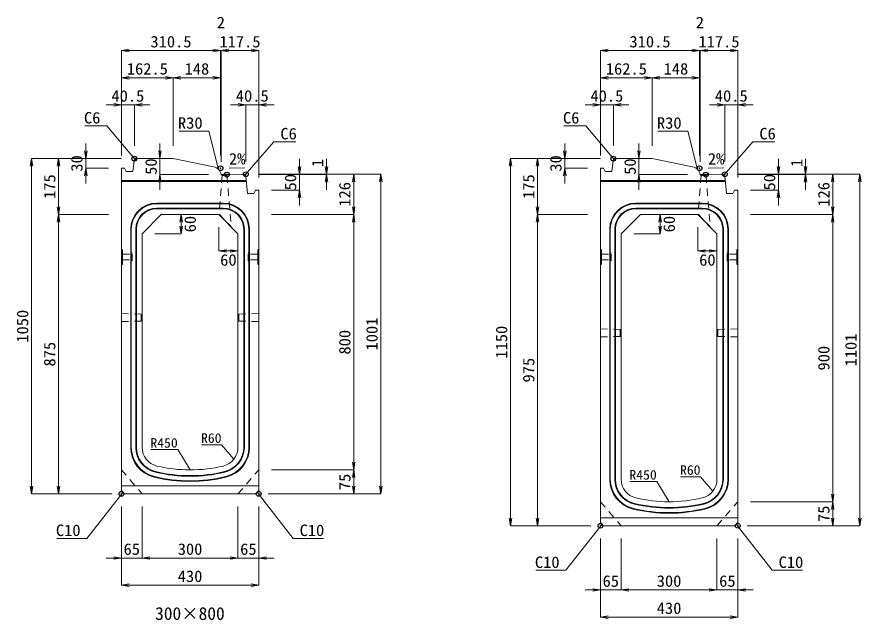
# Model space of a CAD drawing. Units: millimetres at full size. Extents: x -1267 to 18002, y -8040 to 14480.
# Drawn here: x 758 to 3401, y 8279 to 10169 of the extents above; entities that cross this region are included whole.
import ezdxf
from ezdxf.enums import TextEntityAlignment as Align

# ---------------------------------------------------------------- set-up
doc = ezdxf.new("R2010")
doc.units = ezdxf.units.MM
doc.header["$LTSCALE"] = 30
doc.header["$PDMODE"] = 32
doc.header["$PDSIZE"] = 15
doc.linetypes.add('USER1', pattern=[1.35, 0.75, -0.6])
for name, color, linetype, lineweight in [('インサート', 3, 'USER1', 9), ('吊りマスター', 4, 'USER1', 9), ('寸法線', 7, 'Continuous', 13), ('引出線', 4, 'Continuous', 13), ('排水孔', 30, 'USER1', 13), ('本体', 2, 'Continuous', 13), ('目地', 132, 'Continuous', 5)]:
    doc.layers.add(name, color=color, linetype=linetype, lineweight=lineweight)
doc.layers.add('作業エリア', color=11, linetype='Continuous')
doc.layers.add('文字', color=7, linetype='Continuous')
doc.styles.add('ＭＳ 明朝', font='')
doc.styles.get('ＭＳ 明朝').set_extended_font_data('MS Mincho')

# ---------------------------------------------------------------- blocks, each defined once
blk = doc.blocks.new('open_arrow')
at = {"color": 0, "linetype": 'Continuous', "lineweight": -2}
blk.add_lwpolyline([(7.5, 1.25), (0, 0), (7.5, -1.25)], dxfattribs=at)

msp = doc.modelspace()

# ---------------------------------------------------------------- linework, layer by layer
at = {"layer": 'インサート'}
for p, q in [((1088.2, 9425.59), (1115.2, 9425.59)), ((1088.2, 9425.59), (1088.2, 9408.59)), ((1118.2, 9429.59), (1115.2, 9429.59)), ((1115.2, 9429.59), (1115.2, 9404.59)), ((1118.2, 9404.59), (1118.2, 9429.59)), ((1481.8, 9429.59), (1484.8, 9429.59)), ((1481.8, 9404.59), (1481.8, 9429.59)), ((1484.8, 9429.59), (1484.8, 9404.59)), ((1511.8, 9425.59), (1484.8, 9425.59)), ((1511.8, 9425.59), (1511.8, 9408.59)), ((2588.2, 9425.59), (2615.2, 9425.59)), ((2588.2, 9425.59), (2588.2, 9408.59)), ((2618.2, 9429.59), (2615.2, 9429.59)), ((2615.2, 9429.59), (2615.2, 9404.59)), ((2618.2, 9404.59), (2618.2, 9429.59)), ((2981.8, 9429.59), (2984.8, 9429.59)), ((2981.8, 9404.59), (2981.8, 9429.59)), ((2984.8, 9429.59), (2984.8, 9404.59)), ((3011.8, 9425.59), (2984.8, 9425.59)), ((3011.8, 9425.59), (3011.8, 9408.59)), ((1088.2, 9408.59), (1115.2, 9408.59)), ((1115.2, 9404.59), (1118.2, 9404.59)), ((1484.8, 9404.59), (1481.8, 9404.59)), ((1511.8, 9408.59), (1484.8, 9408.59)), ((2588.2, 9408.59), (2615.2, 9408.59)), ((2615.2, 9404.59), (2618.2, 9404.59)), ((2984.8, 9404.59), (2981.8, 9404.59)), ((3011.8, 9408.59), (2984.8, 9408.59))]:
    msp.add_line(p, q, dxfattribs=at)
at = {"layer": '作業エリア'}
for p in [(1125.5, 9725.09), (2625.5, 9725.09), (1395.5, 9695.09), (2895.5, 9695.09), (1415, 9675.09), (1474.5, 9676.28), (2915, 9675.09), (2974.5, 9676.28), (1085, 8675.09), (1515, 8675.09), (2585, 8575.09), (3015, 8575.09)]:
    msp.add_point(p, dxfattribs=at)
at = {"layer": '吊りマスター'}
for p, q in [((1085, 9239.59), (1085, 9214.59)), ((1085, 9239.59), (1147, 9238.09)), ((1147, 9238.09), (1147, 9216.09)), ((1515, 9239.59), (1453, 9238.09)), ((1453, 9238.09), (1453, 9216.09)), ((1515, 9239.59), (1515, 9214.59)), ((1085, 9214.59), (1147, 9216.09)), ((1515, 9214.59), (1453, 9216.09)), ((2585, 9191.59), (2585, 9166.59)), ((2585, 9191.59), (2647, 9190.09)), ((2647, 9190.09), (2647, 9168.09)), ((3015, 9191.59), (2953, 9190.09)), ((2953, 9190.09), (2953, 9168.09)), ((3015, 9191.59), (3015, 9166.59)), ((2585, 9166.59), (2647, 9168.09)), ((3015, 9166.59), (2953, 9168.09))]:
    msp.add_line(p, q, dxfattribs=at)
at = {"layer": '寸法線'}
for p, q in [((1085, 10063.63), (1395.5, 10063.63)), ((1085, 9735.09), (1085, 10063.63)), ((1347.5, 10063.63), (1445.43, 10063.63)), ((1395.5, 9735.09), (1395.5, 10063.63)), ((1395.5, 9735.09), (1395.5, 10063.63)), ((1397.43, 9715.09), (1397.43, 10063.63)), ((1397.43, 10063.63), (1515, 10063.63)), ((1397.43, 9715.09), (1397.43, 10063.63)), ((1515, 9666.28), (1515, 10063.63)), ((2585, 10063.63), (2895.5, 10063.63)), ((2585, 9735.09), (2585, 10063.63)), ((2847.5, 10063.63), (2945.43, 10063.63)), ((2895.5, 9735.09), (2895.5, 10063.63)), ((2895.5, 9735.09), (2895.5, 10063.63)), ((2897.43, 9715.09), (2897.43, 10063.63)), ((2897.43, 10063.63), (3015, 10063.63)), ((2897.43, 9715.09), (2897.43, 10063.63)), ((3015, 9666.28), (3015, 10063.63)), ((1085, 9978.63), (1247.5, 9978.63)), ((1085, 9735.09), (1085, 9978.63)), ((1247.5, 9765.09), (1247.5, 9978.63)), ((1247.5, 9978.63), (1395.5, 9978.63)), ((1247.5, 9765.09), (1247.5, 9978.63)), ((1395.5, 9735.09), (1395.5, 9978.63)), ((2585, 9978.63), (2747.5, 9978.63)), ((2585, 9735.09), (2585, 9978.63)), ((2747.5, 9765.09), (2747.5, 9978.63)), ((2747.5, 9978.63), (2895.5, 9978.63)), ((2747.5, 9765.09), (2747.5, 9978.63)), ((2895.5, 9735.09), (2895.5, 9978.63)), ((1037, 9893.63), (1173.5, 9893.63)), ((1085, 9735.09), (1085, 9893.63)), ((1125.5, 9765.09), (1125.5, 9893.63)), ((1426.5, 9893.63), (1563, 9893.63)), ((1474.5, 9716.28), (1474.5, 9893.63)), ((1515, 9666.28), (1515, 9893.63)), ((2537, 9893.63), (2673.5, 9893.63)), ((2585, 9735.09), (2585, 9893.63)), ((2625.5, 9765.09), (2625.5, 9893.63)), ((2926.5, 9893.63), (3063, 9893.63)), ((2974.5, 9716.28), (2974.5, 9893.63)), ((3015, 9666.28), (3015, 9893.63)), ((973.25, 9647.09), (973.25, 9773.09)), ((1205.73, 9773.09), (1205.73, 9627.09)), ((2473.25, 9647.09), (2473.25, 9773.09)), ((2705.73, 9773.09), (2705.73, 9627.09)), ((803.25, 8675.09), (803.25, 9725.09)), ((1085.5, 9725.09), (803.25, 9725.09)), ((888.25, 9550.09), (888.25, 9725.09)), ((1085.5, 9725.09), (888.25, 9725.09)), ((1085.5, 9725.09), (973.25, 9725.09)), ((1642.36, 9578.28), (1642.36, 9724.28)), ((1727.36, 9627.09), (1727.36, 9724.28)), ((2303.25, 8575.09), (2303.25, 9725.09)), ((2585.5, 9725.09), (2303.25, 9725.09)), ((2388.25, 9550.09), (2388.25, 9725.09)), ((2585.5, 9725.09), (2388.25, 9725.09)), ((2585.5, 9725.09), (2473.25, 9725.09)), ((3142.36, 9578.28), (3142.36, 9724.28)), ((3227.36, 9627.09), (3227.36, 9724.28)), ((1045, 9695.09), (973.25, 9695.09)), ((1514.5, 9676.28), (1812.36, 9676.28)), ((1514.5, 9676.28), (1897.36, 9676.28)), ((1514.5, 9676.28), (1727.36, 9676.28)), ((1514.5, 9676.28), (1642.36, 9676.28)), ((1812.36, 9550.09), (1812.36, 9676.28)), ((1897.36, 8675.09), (1897.36, 9676.28)), ((2545, 9695.09), (2473.25, 9695.09)), ((3014.5, 9676.28), (3312.36, 9676.28)), ((3014.5, 9676.28), (3397.36, 9676.28)), ((3014.5, 9676.28), (3227.36, 9676.28)), ((3014.5, 9676.28), (3142.36, 9676.28)), ((3312.36, 9550.09), (3312.36, 9676.28)), ((3397.36, 8575.09), (3397.36, 9676.28)), ((1357.43, 9675.09), (1205.73, 9675.09)), ((1514.5, 9675.09), (1727.36, 9675.09)), ((2857.43, 9675.09), (2705.73, 9675.09)), ((3014.5, 9675.09), (3227.36, 9675.09)), ((1555, 9626.28), (1642.36, 9626.28)), ((3055, 9626.28), (3142.36, 9626.28)), ((888.25, 8675.09), (888.25, 9550.09)), ((1045, 9550.09), (888.25, 9550.09)), ((1045, 9550.09), (888.25, 9550.09)), ((1272.17, 9490.09), (1272.17, 9550.09)), ((1555, 9550.09), (1812.36, 9550.09)), ((1555, 9550.09), (1812.36, 9550.09)), ((1812.36, 8750.09), (1812.36, 9550.09)), ((2388.25, 8575.09), (2388.25, 9550.09)), ((2545, 9550.09), (2388.25, 9550.09)), ((2545, 9550.09), (2388.25, 9550.09)), ((2772.17, 9490.09), (2772.17, 9550.09)), ((3055, 9550.09), (3312.36, 9550.09)), ((3055, 9550.09), (3312.36, 9550.09)), ((3312.36, 8650.09), (3312.36, 9550.09)), ((1390, 9510.09), (1390, 9435.86)), ((2890, 9510.09), (2890, 9435.86)), ((1190, 9490.09), (1272.17, 9490.09)), ((2690, 9490.09), (2772.17, 9490.09)), ((1390, 9435.86), (1450, 9435.86)), ((2890, 9435.86), (2950, 9435.86)), ((1555, 8750.09), (1812.36, 8750.09)), ((1555, 8750.09), (1812.36, 8750.09)), ((1812.36, 8675.09), (1812.36, 8750.09)), ((1055, 8675.09), (803.25, 8675.09)), ((1055, 8675.09), (888.25, 8675.09)), ((1545, 8675.09), (1812.36, 8675.09)), ((1545, 8675.09), (1897.36, 8675.09)), ((3055, 8650.09), (3312.36, 8650.09)), ((3055, 8650.09), (3312.36, 8650.09)), ((3312.36, 8575.09), (3312.36, 8650.09)), ((1085, 8635.09), (1085, 8473.93)), ((1085, 8635.09), (1085, 8388.93)), ((1150, 8635.09), (1150, 8473.93)), ((1150, 8635.09), (1150, 8473.93)), ((1450, 8635.09), (1450, 8473.93)), ((1450, 8635.09), (1450, 8473.93)), ((1515, 8635.09), (1515, 8473.93)), ((1515, 8635.09), (1515, 8388.93)), ((2555, 8575.09), (2303.25, 8575.09)), ((2555, 8575.09), (2388.25, 8575.09)), ((3045, 8575.09), (3312.36, 8575.09)), ((3045, 8575.09), (3397.36, 8575.09)), ((2585, 8535.09), (2585, 8373.93)), ((2585, 8535.09), (2585, 8288.93)), ((2650, 8535.09), (2650, 8373.93)), ((2650, 8535.09), (2650, 8373.93)), ((2950, 8535.09), (2950, 8373.93)), ((2950, 8535.09), (2950, 8373.93)), ((3015, 8535.09), (3015, 8373.93)), ((3015, 8535.09), (3015, 8288.93)), ((1037, 8473.93), (1198, 8473.93)), ((1150, 8473.93), (1450, 8473.93)), ((1402, 8473.93), (1563, 8473.93)), ((1085, 8388.93), (1515, 8388.93)), ((2537, 8373.93), (2698, 8373.93)), ((2650, 8373.93), (2950, 8373.93)), ((2902, 8373.93), (3063, 8373.93)), ((2585, 8288.93), (3015, 8288.93))]:
    msp.add_line(p, q, dxfattribs=at)
at = {"layer": '引出線'}
for points in [[(1128.13, 9722.11), (1039.14, 9828.03), (970.79, 9828.03)], [(1389.4, 9690.95), (1359.25, 9811.72), (1264.57, 9811.72)], [(2628.13, 9722.11), (2539.14, 9828.03), (2470.79, 9828.03)], [(2889.4, 9690.95), (2859.25, 9811.72), (2764.57, 9811.72)], [(1471.75, 9673.23), (1562.76, 9778.2), (1631.1, 9778.2)], [(2971.75, 9673.23), (3062.76, 9778.2), (3131.1, 9778.2)], [(1422.39, 9695.3), (1471.1, 9696.27), (1422.36, 9695.29)], [(2922.39, 9695.3), (2971.1, 9696.27), (2922.36, 9695.29)], [(1300, 8750.09), (1261.49, 8813.64), (1177.31, 8813.64)], [(1437.07, 8783.4), (1398.48, 8828.81), (1336.25, 8828.81)], [(2937.07, 8683.4), (2898.48, 8728.81), (2836.25, 8728.81)], [(2800, 8650.09), (2761.49, 8713.64), (2677.31, 8713.64)], [(1090, 8680.09), (977.02, 8535.66), (882.35, 8535.66)], [(1510, 8680.09), (1622.98, 8535.66), (1717.65, 8535.66)], [(2590, 8580.09), (2477.02, 8435.66), (2382.35, 8435.66)], [(3010, 8580.09), (3122.98, 8435.66), (3217.65, 8435.66)]]:
    msp.add_lwpolyline(points, dxfattribs=at)
at = {"layer": '排水孔'}
for p, q in [((1400.63, 9671.89), (1390.71, 9550.8)), ((1397.43, 9675.09), (1400.63, 9671.89)), ((1400.63, 9671.89), (1415.63, 9671.89)), ((1418.83, 9675.09), (1415.63, 9671.89)), ((1415.63, 9671.89), (1428.66, 9512.84)), ((2900.63, 9671.89), (2890.71, 9550.8)), ((2897.43, 9675.09), (2900.63, 9671.89)), ((2900.63, 9671.89), (2915.63, 9671.89)), ((2918.83, 9675.09), (2915.63, 9671.89)), ((2915.63, 9671.89), (2928.66, 9512.84)), ((1390.71, 9550.8), (1428.66, 9512.84)), ((2890.71, 9550.8), (2928.66, 9512.84))]:
    msp.add_line(p, q, dxfattribs=at)
at = {"layer": '本体'}
for p, q in [((1124.76, 9719.13), (1120.5, 9685.09)), ((1131.5, 9725.09), (1124.76, 9719.13)), ((1131.5, 9725.09), (1247.5, 9725.09)), ((1247.5, 9725.09), (1373.81, 9699.48)), ((2624.76, 9719.13), (2620.5, 9685.09)), ((2631.5, 9725.09), (2624.76, 9719.13)), ((2631.5, 9725.09), (2747.5, 9725.09)), ((2747.5, 9725.09), (2873.81, 9699.48)), ((1085, 9695.09), (1085, 8685.09)), ((1095, 9695.09), (1085, 9695.09)), ((1100, 9685.09), (1095, 9695.09)), ((1120.5, 9685.09), (1100, 9685.09)), ((1468.5, 9676.16), (1415, 9675.09)), ((1468.5, 9676.16), (1475, 9670.3)), ((2585, 9695.09), (2585, 8585.09)), ((2595, 9695.09), (2585, 9695.09)), ((2600, 9685.09), (2595, 9695.09)), ((2620.5, 9685.09), (2600, 9685.09)), ((2968.5, 9676.16), (2915, 9675.09)), ((2968.5, 9676.16), (2975, 9670.3)), ((1415, 9675.09), (1397.43, 9675.09)), ((1475, 9670.3), (1479.5, 9616.28)), ((2915, 9675.09), (2897.43, 9675.09)), ((2975, 9670.3), (2979.5, 9616.28)), ((1500, 9616.28), (1505, 9626.28)), ((1505, 9626.28), (1515, 9626.28)), ((1515, 8685.09), (1515, 9626.28)), ((3000, 9616.28), (3005, 9626.28)), ((3005, 9626.28), (3015, 9626.28)), ((3015, 8585.09), (3015, 9626.28)), ((1479.5, 9616.28), (1500, 9616.28)), ((2979.5, 9616.28), (3000, 9616.28)), ((1150, 9490.09), (1210, 9550.09)), ((1210, 9550.09), (1390, 9550.09)), ((1390, 9550.09), (1450, 9490.09)), ((2650, 9490.09), (2710, 9550.09)), ((2710, 9550.09), (2890, 9550.09)), ((2890, 9550.09), (2950, 9490.09)), ((1150, 9490.09), (1150, 8820.61)), ((1450, 8820.61), (1450, 9490.09)), ((2650, 9490.09), (2650, 8720.61)), ((2950, 8720.61), (2950, 9490.09)), ((1085, 8685.09), (1095, 8675.09)), ((1095, 8675.09), (1505, 8675.09)), ((1505, 8675.09), (1515, 8685.09)), ((2585, 8585.09), (2595, 8575.09)), ((2595, 8575.09), (3005, 8575.09)), ((3005, 8575.09), (3015, 8585.09))]:
    msp.add_line(p, q, dxfattribs=at)
at = {"layer": '本体', "lineweight": 9}
for p, q in [((1085, 9441.59), (1088.2, 9439.59)), ((1088.2, 9439.59), (1088.2, 9394.59)), ((1515, 9441.59), (1511.8, 9439.59)), ((1511.8, 9439.59), (1511.8, 9394.59)), ((2585, 9441.59), (2588.2, 9439.59)), ((2588.2, 9439.59), (2588.2, 9394.59)), ((3015, 9441.59), (3011.8, 9439.59)), ((3011.8, 9439.59), (3011.8, 9394.59)), ((1088.2, 9394.59), (1085, 9392.59)), ((1511.8, 9394.59), (1515, 9392.59)), ((2588.2, 9394.59), (2585, 9392.59)), ((3011.8, 9394.59), (3015, 9392.59)), ((1085, 8700.09), (1515, 8700.09)), ((2585, 8600.09), (3015, 8600.09))]:
    msp.add_line(p, q, dxfattribs=at)
at = {"layer": '本体', "linetype": 'USER1', "lineweight": 9}
for p, q in [((1085, 8750.09), (1150, 8675.09)), ((1450, 8675.09), (1515, 8750.09)), ((2585, 8650.09), (2650, 8575.09)), ((2950, 8575.09), (3015, 8650.09))]:
    msp.add_line(p, q, dxfattribs=at)
at = {"layer": '本体'}
for centre, radius, start, end in [((1367.85, 9670.08), 30, 9.60488, 78.54125), ((2867.85, 9670.08), 30, 9.60488, 78.54125), ((1210, 8820.61), 60, 180, 256.65764), ((1390, 8820.61), 60, 283.34236, 0), ((1300, 9200.09), 450, 256.65764, 283.34236), ((2710, 8720.61), 60, 180, 256.65764), ((2890, 8720.61), 60, 283.34236, 0), ((2800, 9100.09), 450, 256.65764, 283.34236)]:
    msp.add_arc(centre, radius, start, end, dxfattribs=at)
at = {"layer": '目地'}
for p, q in [((1476.1, 9657.09), (1085, 9657.09)), ((1476.43, 9653.09), (1085, 9653.09)), ((2976.1, 9657.09), (2585, 9657.09)), ((2976.43, 9653.09), (2585, 9653.09)), ((1404, 9586.09), (1196, 9586.09)), ((1404, 9584.09), (1196, 9584.09)), ((2904, 9586.09), (2696, 9586.09)), ((2904, 9584.09), (2696, 9584.09)), ((1404, 9570.09), (1196, 9570.09)), ((1404, 9568.09), (1196, 9568.09)), ((2904, 9570.09), (2696, 9570.09)), ((2904, 9568.09), (2696, 9568.09)), ((1114, 9504.09), (1114, 8820.61)), ((1116, 9504.09), (1116, 8820.61)), ((1130, 9504.09), (1130, 8820.61)), ((1132, 9504.09), (1132, 8820.61)), ((1468, 8820.61), (1468, 9504.09)), ((1470, 8820.61), (1470, 9504.09)), ((1484, 8820.61), (1484, 9504.09)), ((1486, 8820.61), (1486, 9504.09)), ((2614, 9504.09), (2614, 8720.61)), ((2616, 9504.09), (2616, 8720.61)), ((2630, 9504.09), (2630, 8720.61)), ((2632, 9504.09), (2632, 8720.61)), ((2968, 8720.61), (2968, 9504.09)), ((2970, 8720.61), (2970, 9504.09)), ((2984, 8720.61), (2984, 9504.09)), ((2986, 8720.61), (2986, 9504.09))]:
    msp.add_line(p, q, dxfattribs=at)
for centre, radius, start, end in [((1196, 9504.09), 82, 90, 180), ((1196, 9504.09), 80, 90, 180), ((1404, 9504.09), 82, 0, 90), ((1404, 9504.09), 80, 0, 90), ((2696, 9504.09), 82, 90, 180), ((2696, 9504.09), 80, 90, 180), ((2904, 9504.09), 82, 0, 90), ((2904, 9504.09), 80, 0, 90), ((1196, 9504.09), 66, 90, 180), ((1196, 9504.09), 64, 90, 180), ((1404, 9504.09), 66, 0, 90), ((1404, 9504.09), 64, 0, 90), ((2696, 9504.09), 66, 90, 180), ((2696, 9504.09), 64, 90, 180), ((2904, 9504.09), 66, 0, 90), ((2904, 9504.09), 64, 0, 90), ((1210, 8820.61), 96, 180, 256.65764), ((1210, 8820.61), 94, 180, 256.65764), ((1210, 8820.61), 80, 180, 256.65764), ((1210, 8820.61), 78, 180, 256.65764), ((1390, 8820.61), 78, 283.34236, 360), ((1390, 8820.61), 80, 283.34236, 360), ((1390, 8820.61), 94, 283.34236, 0), ((1390, 8820.61), 96, 283.34236, 0), ((1300, 9200.09), 486, 256.65764, 283.34236), ((1300, 9200.09), 484, 256.65764, 283.34236), ((1300, 9200.09), 470, 256.65764, 283.34236), ((1300, 9200.09), 468, 256.65764, 283.34236), ((2710, 8720.61), 96, 180, 256.65764), ((2710, 8720.61), 94, 180, 256.65764), ((2710, 8720.61), 80, 180, 256.65764), ((2710, 8720.61), 78, 180, 256.65764), ((2890, 8720.61), 78, 283.34236, 360), ((2890, 8720.61), 80, 283.34236, 360), ((2890, 8720.61), 94, 283.34236, 0), ((2890, 8720.61), 96, 283.34236, 0), ((2800, 9100.09), 486, 256.65764, 283.34236), ((2800, 9100.09), 484, 256.65764, 283.34236), ((2800, 9100.09), 470, 256.65764, 283.34236), ((2800, 9100.09), 468, 256.65764, 283.34236)]:
    msp.add_arc(centre, radius, start, end, dxfattribs=at)

# ---------------------------------------------------------------- block references
at = {"layer": '寸法線', "xscale": 3.2, "yscale": 3.2}
for p in [(1085, 10063.63), (1397.43, 10063.63), (1397.43, 10063.63), (2585, 10063.63), (2897.43, 10063.63), (2897.43, 10063.63), (1085, 9978.63), (1247.5, 9978.63), (2585, 9978.63), (2747.5, 9978.63), (1125.5, 9893.63), (1515, 9893.63), (2625.5, 9893.63), (3015, 9893.63), (1390, 9435.86), (2890, 9435.86), (1150, 8473.93), (1150, 8473.93), (1515, 8473.93), (1085, 8388.93), (2650, 8373.93), (2650, 8373.93), (3015, 8373.93), (2585, 8288.93)]:
    msp.add_blockref('open_arrow', p, dxfattribs=at)
for p, rotation in [((1395.5, 10063.63), 180), ((1395.5, 10063.63), 180), ((1515, 10063.63), 180), ((2895.5, 10063.63), 180), ((2895.5, 10063.63), 180), ((3015, 10063.63), 180), ((1247.5, 9978.63), 180), ((1395.5, 9978.63), 180), ((2747.5, 9978.63), 180), ((2895.5, 9978.63), 180), ((1085, 9893.63), 180), ((1474.5, 9893.63), 180), ((2585, 9893.63), 180), ((2974.5, 9893.63), 180), ((973.25, 9725.09), 90), ((1205.73, 9725.09), 90), ((2473.25, 9725.09), 90), ((2705.73, 9725.09), 90), ((803.25, 9725.09), 270), ((888.25, 9725.09), 270), ((2303.25, 9725.09), 270), ((2388.25, 9725.09), 270), ((973.25, 9695.09), 270), ((1642.36, 9676.28), 90), ((1727.36, 9676.28), 90), ((1812.36, 9676.28), 270), ((1897.36, 9676.28), 270), ((2473.25, 9695.09), 270), ((3142.36, 9676.28), 90), ((3227.36, 9676.28), 90), ((3312.36, 9676.28), 270), ((3397.36, 9676.28), 270), ((1205.73, 9675.09), 270), ((1727.36, 9675.09), 270), ((2705.73, 9675.09), 270), ((3227.36, 9675.09), 270), ((1642.36, 9626.28), 270), ((3142.36, 9626.28), 270), ((888.25, 9550.09), 90), ((1812.36, 9550.09), 90), ((2388.25, 9550.09), 90), ((3312.36, 9550.09), 90), ((888.25, 9550.09), 270), ((1272.17, 9550.09), 270), ((1812.36, 9550.09), 270), ((2388.25, 9550.09), 270), ((2772.17, 9550.09), 270), ((3312.36, 9550.09), 270), ((1272.17, 9490.09), 90), ((2772.17, 9490.09), 90), ((1450, 9435.86), 180), ((2950, 9435.86), 180), ((1812.36, 8750.09), 90), ((1812.36, 8750.09), 270), ((803.25, 8675.09), 90), ((888.25, 8675.09), 90), ((1812.36, 8675.09), 90), ((1897.36, 8675.09), 90), ((3312.36, 8650.09), 90), ((3312.36, 8650.09), 270), ((2303.25, 8575.09), 90), ((2388.25, 8575.09), 90), ((3312.36, 8575.09), 90), ((3397.36, 8575.09), 90), ((1085, 8473.93), 180), ((1450, 8473.93), 180), ((1450, 8473.93), 180), ((1515, 8388.93), 180), ((2585, 8373.93), 180), ((2950, 8373.93), 180), ((2950, 8373.93), 180), ((3015, 8288.93), 180)]:
    msp.add_blockref('open_arrow', p, dxfattribs=dict(at, rotation=rotation))
at = {"layer": '引出線'}
for p, xscale, yscale, rotation in [((1128.13, 9722.11), 0.16, 0.16, 130), ((2628.13, 9722.11), 0.16, 0.16, 130), ((1389.4, 9690.95), 0.16, 0.16, 104), ((1422.39, 9695.3), 0.16, 0.16, 1.1), ((2889.4, 9690.95), 0.16, 0.16, 104), ((2922.39, 9695.3), 0.16, 0.16, 1.1), ((1471.75, 9673.23), 0.16, 0.16, 49.1), ((2971.75, 9673.23), 0.16, 0.16, 49.1), ((1437.07, 8783.4), 0.133, 0.133, 130.4), ((1300, 8750.09), 0.133, 0.133, 121.2), ((1090, 8680.09), 0.16, 0.16, 232), ((1510, 8680.09), 0.16, 0.16, 308), ((2937.07, 8683.4), 0.133, 0.133, 130.4), ((2800, 8650.09), 0.133, 0.133, 121.2), ((2590, 8580.09), 0.16, 0.16, 232), ((3010, 8580.09), 0.16, 0.16, 308)]:
    msp.add_blockref('open_arrow', p, dxfattribs=dict(at, xscale=xscale, yscale=yscale, rotation=rotation))

# ---------------------------------------------------------------- texts
at = {"layer": '寸法線', "style": 'ＭＳ 明朝', "width": 1.05}
for s, p in [('2', (1396.47, 10151.63)), ('2', (2896.47, 10151.63)), ('310.5', (1240.25, 10091.63)), ('117.5', (1456.22, 10091.63)), ('310.5', (2740.25, 10091.63)), ('117.5', (2956.22, 10091.63)), ('162.5', (1166.25, 10006.63)), ('148', (1321.5, 10006.63)), ('162.5', (2666.25, 10006.63)), ('148', (2821.5, 10006.63)), ('40.5', (1105.25, 9921.63)), ('40.5', (1494.75, 9921.63)), ('40.5', (2605.25, 9921.63)), ('40.5', (2994.75, 9921.63)), ('60', (1420, 9407.86)), ('60', (2920, 9407.86)), ('65', (1117.5, 8501.93)), ('300', (1300, 8501.93)), ('65', (1482.5, 8501.93)), ('430', (1300, 8416.93)), ('65', (2617.5, 8401.93)), ('300', (2800, 8401.93)), ('65', (2982.5, 8401.93)), ('430', (2800, 8316.93))]:
    msp.add_text(s, height=36.03, dxfattribs=at).set_placement(p, align=Align.MIDDLE_CENTER)
for s, p in [('30', (945.25, 9710.09)), ('30', (2445.25, 9710.09)), ('50', (1177.73, 9700.09)), ('1', (1699.36, 9711.6)), ('50', (2677.73, 9700.09)), ('1', (3199.36, 9711.6)), ('175', (860.25, 9637.59)), ('50', (1614.36, 9651.28)), ('175', (2360.25, 9637.59)), ('50', (3114.36, 9651.28)), ('126', (1784.36, 9613.18)), ('126', (3284.36, 9613.18)), ('60', (1300.17, 9520.09)), ('60', (2800.17, 9520.09)), ('1050', (775.25, 9200.09)), ('1001', (1869.36, 9175.68)), ('800', (1784.36, 9150.09)), ('1150', (2275.25, 9150.09)), ('1101', (3369.36, 9125.68)), ('875', (860.25, 9112.59)), ('900', (3284.36, 9100.09)), ('975', (2360.25, 9062.59)), ('75', (1784.36, 8712.59)), ('75', (3284.36, 8612.59))]:
    msp.add_text(s, height=36.03, rotation=90, dxfattribs=at).set_placement(p, align=Align.MIDDLE_CENTER)
at = {"layer": '引出線', "style": 'ＭＳ 明朝', "width": 1.05}
for s, height, p in [('C6', 36.03, (1019.14, 9871.23)), ('C6', 36.03, (2519.14, 9871.23)), ('R30', 36.03, (1339.25, 9854.92)), ('R30', 36.03, (2839.25, 9854.92)), ('R60', 30.02, (1398.48, 8864.81)), ('R450', 30.02, (1261.49, 8849.64)), ('R60', 30.02, (2898.48, 8764.81)), ('R450', 30.02, (2761.49, 8749.64)), ('C10', 36.03, (957.02, 8578.86)), ('C10', 36.03, (2457.02, 8478.86))]:
    msp.add_text(s, height=height, dxfattribs=at).set_placement(p, align=Align.TOP_RIGHT)
for s, p in [('C6', (1582.76, 9821.4)), ('C6', (3082.76, 9821.4)), ('C10', (1642.98, 8578.86)), ('C10', (3142.98, 8478.86))]:
    msp.add_text(s, height=36.03, dxfattribs=at).set_placement(p, align=Align.TOP_LEFT)
for p in [(1421.42, 9742.19), (2921.42, 9742.19)]:
    msp.add_text('2%', height=36.03, rotation=1.146, dxfattribs=at).set_placement(p, align=Align.TOP_LEFT)
at = {"layer": '文字', "style": 'ＭＳ 明朝'}
msp.add_text('300×800', height=40.03, dxfattribs=at).set_placement((1299.52, 8300.12), align=Align.MIDDLE_CENTER)

doc.saveas('drawing.dxf')
